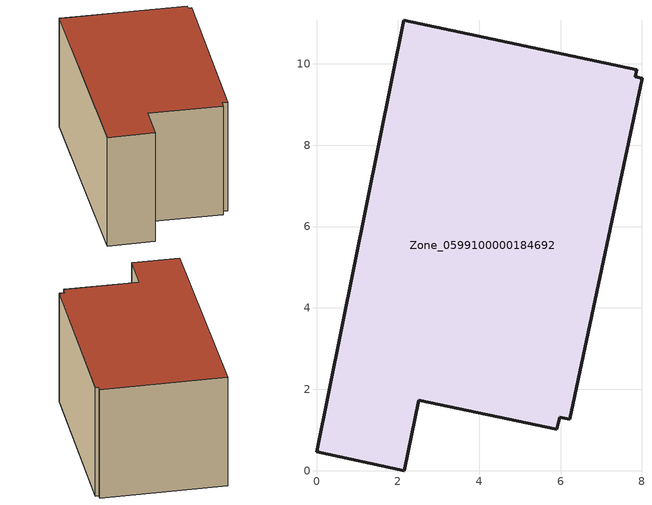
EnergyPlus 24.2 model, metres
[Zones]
Zone_0599100000184692
 floor ground (C_G): 6.22,1.26 5.97,1.31 5.91,1.01 2.52,1.73 2.16,0 0,0.46 2.14,11.07 7.87,9.86 7.83,9.68 8,9.64 z0
 wall outside (C_F): 0,0.46 2.16,0 2.52,1.73 5.91,1.01 5.97,1.31 6.22,1.26 8,9.64 7.83,9.68 7.87,9.86 2.14,11.07 0,0.46 z0:5.65
 roof outside (C_R): 5.97,1.31 6.22,1.26 8,9.64 7.83,9.68 7.87,9.86 2.14,11.07 0,0.46 2.16,0 2.52,1.73 5.91,1.01 z5.65
[BUILDING]
Pand.0599100000184692: North Axis=0; Terrain=City; Loads Convergence Tolerance Value=0.04; Temperature Convergence Tolerance Value=0.4; Solar Distribution=FullExterior; Maximum Number of Warmup Days=25; Minimum Number of Warmup Days=1
[Site:Location]
Rotterdam.The.Hague.AP_ZH_NLD Design_Conditions: Latitude=51.96; Longitude=4.45; Time Zone=1; Elevation=-4.5
[SITE:GROUNDTEMPERATURE:BUILDINGSURFACE]
18, 18, 18, 18, 18, 18, 18, 18, 18, 18, 18, 18
[MATERIAL] Thermal Absorptance=0.9; Solar Absorptance=0.7; Visible Absorptance=0.7
Name | Roughness | Thickness | Conductivity | Density | Specific Heat
G.TC.1975-1991 | MediumSmooth | 0.15 | 0.288461 | 540 | 1210
F.TC.1975-1991 | Rough | 0.3 | 0.230769 | 1920 | 840
R.TC.1975-1991 | MediumRough | 0.2 | 0.153846 | 1500 | 1000
[CONSTRUCTION]
C_G: G.TC.1975-1991
C_F: F.TC.1975-1991
C_R: R.TC.1975-1991
[ZONE]
Zone_0599100000184692: Type=1; Multiplier=1; Ceiling Height=Autocalculate; Volume=Autocalculate; Floor Area=autocalculate; Part of Total Floor Area=Yes
[ZONEINFILTRATION:DESIGNFLOWRATE]
Infil_Zone_0599100000184692: Zone or ZoneList or Space or SpaceList=Zone_0599100000184692; Schedule=AlwaysOn; Design Flow Rate Calculation Method=Flow/Area; Flow Rate per Floor Area=0.003; Constant Term Coefficient=1; Temperature Term Coefficient=0; Velocity Term Coefficient=0; Velocity Squared Term Coefficient=0
[HVACTEMPLATE:ZONE:IDEALLOADSAIRSYSTEM]
Zone_0599100000184692: Maximum Heating Supply Air Temperature=50; Minimum Cooling Supply Air Temperature=13; Maximum Heating Supply Air Humidity Ratio=0.0156; Minimum Cooling Supply Air Humidity Ratio=0.0077; Heating Limit=NoLimit; Cooling Limit=NoLimit; Dehumidification Control Type=ConstantSensibleHeatRatio; Cooling Sensible Heat Ratio=0.7; Dehumidification Setpoint=60; Humidification Control Type=None; Humidification Setpoint=30; Outdoor Air Method=None; Outdoor Air Flow Rate per Person=0.00944; Outdoor Air Flow Rate per Zone Floor Area=0; Outdoor Air Flow Rate per Zone=0; Demand Controlled Ventilation Type=None; Outdoor Air Economizer Type=NoEconomizer; Heat Recovery Type=None; Sensible Heat Recovery Effectiveness=0.7; Latent Heat Recovery Effectiveness=0.65
[ZONECONTROL:THERMOSTAT]
ThermostatControl_Zone_0599100000184692: Zone or ZoneList=Zone_0599100000184692; Control Type Schedule=DualSetpointControlType; Control 1=Thermostat_Zone_0599100000184692; Temperature Difference Between Cutout And Setpoint=0
[THERMOSTATSETPOINT:DUALSETPOINT]
Thermostat_Zone_0599100000184692: Heating Setpoint Temperature Schedule=HeatingSetpoint_Zone_0599100000184692; Cooling Setpoint Temperature Schedule=CoolingSetpoint_Zone_0599100000184692
[SCHEDULE:COMPACT]
HeatingSetpoint_Zone_0599100000184692: Through: 12/31, For: AllDays, Until: 24:00, 21
CoolingSetpoint_Zone_0599100000184692: Through: 12/31, For: AllDays, Until: 24:00, 24
DualSetpointControlType: Through: 12/31, For: AllDays, Until: 24:00, 4
AlwaysOn: Through: 12/31, For: AllDays, Until: 24:00, 1
